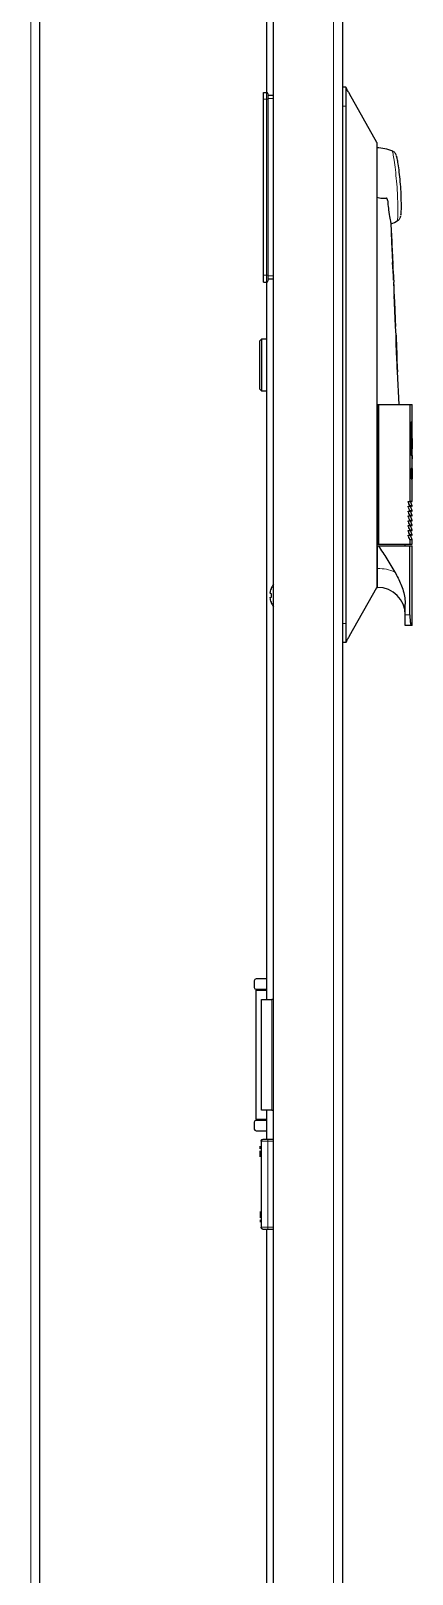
# Model space of a CAD drawing. Header units: millimetres. Extents: x -321 to 1498, y -588 to 1043.
# Drawn here: x 426.9 to 537.5, y -140.8 to 306.5 of the extents above; entities that cross this region are included whole.
import ezdxf

# ---------------------------------------------------------------- set-up
doc = ezdxf.new("R2010")
doc.units = ezdxf.units.MM

msp = doc.modelspace()

# ---------------------------------------------------------------- linework, layer by layer
at = {"color": 7, "linetype": 'Continuous', "lineweight": 25}
for p, q in [((429.53, -467.78), (429.53, 887.22)), ((497.27, -467.78), (497.27, 887.22)), ((517.27, 884.62), (517.27, 287.22)), ((495.27, 393.72), (495.27, 288.72)), ((494.37, 286.72), (494.37, 288.72)), ((494.37, 288.72), (495.27, 288.72)), ((494.37, 235.72), (494.37, 286.72)), ((495.67, 288.32), (495.67, 286.72)), ((495.67, 287.92), (497.27, 287.92)), ((495.67, 286.72), (495.67, 235.72)), ((518.27, 290.22), (517.27, 290.22)), ((517.27, 287.22), (517.27, 284.72)), ((527.27, 274.22), (519.35, 288.31)), ((517.27, 284.72), (517.27, 134.72)), ((518.27, 284.72), (518.27, 134.72)), ((527.27, 274.22), (527.27, 268.75)), ((527.27, 268.75), (527.27, 261.22)), ((527.27, 261.22), (527.27, 158.22)), ((531.79, 241.55), (531.39, 250.74)), ((534.21, 253.16), (534.22, 253.35)), ((531.51, 247.52), (531.46, 247.9)), ((531.52, 247.52), (531.47, 247.9)), ((531.47, 247.9), (531.59, 244.74)), ((531.52, 247.23), (531.51, 247.52)), ((531.52, 247.52), (531.51, 247.52)), ((531.53, 247.23), (531.52, 247.52)), ((531.53, 247.23), (531.52, 247.23)), ((531.88, 239.46), (531.78, 241.55)), ((531.79, 241.54), (531.78, 241.54)), ((532.06, 235.56), (531.83, 239.35)), ((532.04, 235.95), (531.9, 239.05)), ((531.9, 237.66), (532.14, 233.67)), ((494.37, 233.72), (494.37, 235.72)), ((494.37, 233.72), (495.27, 233.72)), ((495.27, 233.72), (495.27, 25.72)), ((495.67, 235.72), (495.67, 234.12)), ((497.27, 234.52), (495.67, 234.52)), ((532.03, 235.95), (532.06, 235.56)), ((532.1, 234.3), (532.05, 235.56)), ((532.06, 235.56), (532.05, 235.56)), ((532.08, 233.67), (532.07, 233.67)), ((532.14, 233.67), (532.08, 233.67)), ((532.23, 231.44), (532.13, 233.67)), ((532.17, 231.44), (532.17, 231.45)), ((532.17, 231.44), (532.17, 231.44)), ((532.29, 230.18), (532.24, 231.44)), ((532.28, 230.17), (532.28, 230.18)), ((532.39, 227.72), (532.3, 229.86)), ((532.4, 227.72), (532.39, 227.72)), ((532.6, 223.17), (532.4, 227.75)), ((532.45, 225.7), (532.49, 224.73)), ((532.46, 225.7), (532.5, 224.73)), ((532.57, 223.17), (532.56, 223.17)), ((532.69, 220.81), (532.59, 223.17)), ((532.64, 220.81), (532.64, 220.81)), ((532.81, 218.34), (532.7, 220.81)), ((493.77, 217.22), (493.27, 216.72)), ((493.27, 209.72), (493.27, 216.72)), ((495.27, 217.22), (493.77, 217.22)), ((493.77, 217.22), (493.77, 209.72)), ((532.76, 219.1), (532.77, 219.1)), ((532.77, 219.1), (532.78, 219.1)), ((532.8, 218.58), (532.79, 218.72)), ((532.82, 218.17), (532.8, 218.46)), ((532.84, 216.87), (532.82, 216.87)), ((532.85, 216.87), (532.83, 216.87)), ((532.89, 216.41), (532.84, 217.65)), ((532.87, 216.08), (532.84, 216.87)), ((532.88, 216.08), (532.85, 216.87)), ((532.86, 216.08), (532.85, 216.08)), ((532.86, 216.08), (532.88, 216.08)), ((532.87, 216.9), (532.92, 215.8)), ((532.91, 216.09), (532.89, 216.41)), ((532.95, 215.2), (532.91, 215.99)), ((533, 213.96), (532.95, 215.2)), ((533.04, 213.16), (533.02, 213.43)), ((533.05, 212.91), (533.04, 213.04)), ((533.18, 209.84), (533.06, 212.51)), ((533.06, 212.44), (533.06, 212.44)), ((533.07, 212.44), (533.07, 212.44)), ((493.27, 202.72), (493.27, 209.72)), ((493.77, 209.72), (493.77, 202.22)), ((533.18, 208.37), (533.12, 209.82)), ((533.14, 209.84), (533.13, 209.84)), ((533.26, 207.72), (533.17, 209.84)), ((533.69, 198.22), (533.27, 207.73)), ((493.27, 202.72), (493.77, 202.22)), ((493.77, 202.22), (495.27, 202.22)), ((527.27, 198.22), (527.48, 198.22)), ((527.48, 198.22), (527.72, 198.22)), ((527.72, 198.22), (527.72, 157.72)), ((527.72, 198.22), (536.83, 198.22)), ((536.83, 198.22), (536.83, 170.22)), ((536.83, 198.22), (537.48, 198.22)), ((537.48, 193.22), (537.48, 198.22)), ((537.23, 193.22), (537.48, 193.22)), ((537.23, 193.22), (537.23, 183.46)), ((537.47, 191.27), (537.47, 193.22)), ((537.35, 191.27), (537.35, 185.42)), ((537.36, 191.27), (537.35, 191.27)), ((537.36, 191.27), (537.36, 185.42)), ((537.36, 191.27), (537.48, 191.27)), ((537.48, 190.3), (537.41, 190.3)), ((537.41, 190.3), (537.41, 185.42)), ((537.46, 188.34), (537.46, 185.42)), ((537.47, 188.34), (537.46, 188.34)), ((537.47, 188.34), (537.47, 190.3)), ((537.47, 188.34), (537.47, 185.42)), ((537.47, 188.34), (537.48, 188.34)), ((537.48, 190.3), (537.48, 191.27)), ((537.48, 185.42), (537.48, 188.34)), ((537.41, 183.46), (537.23, 183.46)), ((537.36, 185.42), (537.35, 185.42)), ((537.41, 185.42), (537.36, 185.42)), ((537.41, 183.46), (537.41, 180.53)), ((537.47, 185.42), (537.46, 185.42)), ((537.46, 183.46), (537.46, 182.49)), ((537.47, 183.46), (537.46, 183.46)), ((537.47, 183.46), (537.47, 185.42)), ((537.48, 185.42), (537.47, 185.42)), ((537.47, 183.46), (537.47, 182.49)), ((537.47, 183.46), (537.48, 183.46)), ((537.48, 182.49), (537.48, 183.46)), ((537.37, 179.66), (537.23, 179.66)), ((537.23, 179.66), (537.23, 176.69)), ((537.29, 179.17), (537.29, 178.37)), ((537.3, 179.17), (537.29, 179.17)), ((537.3, 179.17), (537.3, 178.37)), ((537.3, 179.17), (537.36, 179.17)), ((537.48, 180.53), (537.41, 180.53)), ((537.47, 179.66), (537.44, 176.69)), ((537.47, 182.49), (537.46, 182.49)), ((537.46, 177.8), (537.47, 179.06)), ((537.47, 180.53), (537.47, 182.49)), ((537.48, 182.49), (537.47, 182.49)), ((537.48, 179.66), (537.47, 179.66)), ((537.47, 177.8), (537.48, 179.06)), ((537.48, 179.06), (537.47, 179.06)), ((537.48, 179.66), (537.48, 180.53)), ((537.48, 179.03), (537.48, 179.66)), ((537.48, 179.06), (537.48, 177.8)), ((537.23, 176.69), (537.3, 176.69)), ((537.3, 178.37), (537.29, 178.37)), ((537.29, 177.87), (537.29, 176.69)), ((537.3, 177.87), (537.29, 177.87)), ((537.36, 178.37), (537.3, 178.37)), ((537.3, 177.87), (537.3, 176.69)), ((537.3, 177.87), (537.35, 177.87)), ((537.38, 176.69), (537.4, 176.69)), ((537.4, 178.13), (537.39, 178.13)), ((537.39, 176.69), (537.43, 176.69)), ((537.43, 178.83), (537.42, 178.83)), ((537.43, 177.48), (537.42, 177.48)), ((537.42, 177.13), (537.42, 177.11)), ((537.43, 177.13), (537.42, 177.13)), ((537.43, 177.11), (537.42, 177.11)), ((537.42, 176.78), (537.42, 176.69)), ((537.43, 176.78), (537.42, 176.78)), ((537.43, 177.13), (537.43, 177.11)), ((537.43, 176.78), (537.43, 176.69)), ((537.44, 176.69), (537.47, 176.69)), ((537.47, 177.8), (537.46, 177.8)), ((537.46, 176.69), (537.46, 177.3)), ((537.47, 177.3), (537.46, 177.3)), ((537.47, 177.3), (537.47, 178.12)), ((537.47, 177.8), (537.48, 177.8)), ((537.47, 177.3), (537.48, 177.3)), ((537.47, 176.69), (537.47, 177.3)), ((537.48, 170.22), (537.48, 177.3)), ((536.29, 170.12), (536.72, 170.12)), ((537.38, 170.12), (536.72, 170.12)), ((537.48, 168.82), (536.98, 170.12)), ((536.29, 168.72), (536.72, 168.72)), ((536.29, 167.32), (536.72, 167.32)), ((536.29, 165.92), (536.72, 165.92)), ((537.38, 168.72), (536.72, 168.72)), ((537.38, 167.32), (536.72, 167.32)), ((537.38, 165.92), (536.72, 165.92)), ((537.48, 168.82), (536.83, 168.82)), ((537.48, 167.42), (536.83, 167.42)), ((537.48, 166.02), (536.83, 166.02)), ((537.48, 167.42), (536.98, 168.72)), ((537.48, 166.02), (536.98, 167.32)), ((537.48, 164.62), (536.98, 165.92)), ((536.29, 164.52), (536.72, 164.52)), ((536.29, 163.12), (536.72, 163.12)), ((536.29, 161.72), (536.72, 161.72)), ((537.38, 164.52), (536.72, 164.52)), ((537.38, 163.12), (536.72, 163.12)), ((537.38, 161.72), (536.72, 161.72)), ((537.48, 164.62), (536.83, 164.62)), ((537.48, 163.22), (536.83, 163.22)), ((537.48, 161.82), (536.83, 161.82)), ((537.48, 163.22), (536.98, 164.52)), ((537.48, 161.82), (536.98, 163.12)), ((537.48, 160.42), (536.98, 161.72)), ((527.27, 158.22), (527.27, 157.22)), ((527.27, 157.72), (527.48, 157.72)), ((527.48, 157.22), (527.27, 157.22)), ((527.48, 157.72), (527.72, 157.72)), ((527.48, 157.22), (527.72, 157.22)), ((527.72, 157.72), (536.83, 157.72)), ((527.72, 157.22), (536.83, 157.22)), ((535.48, 157.22), (535.46, 157.72)), ((536.29, 160.32), (536.72, 160.32)), ((537.38, 160.32), (536.72, 160.32)), ((537.48, 160.42), (536.83, 160.42)), ((536.83, 159.02), (536.83, 157.72)), ((537.48, 159.02), (536.83, 159.02)), ((536.83, 157.72), (537.48, 157.72)), ((536.83, 137.22), (536.83, 157.22)), ((536.83, 157.22), (537.48, 157.22)), ((537.48, 159.02), (536.98, 160.32)), ((537.48, 157.72), (537.48, 159.02)), ((537.48, 134.22), (537.48, 157.22)), ((527.27, 150.69), (527.27, 145.22)), ((496.25, 143.5), (496.56, 143.42)), ((496.56, 144.87), (496.56, 144.79)), ((496.56, 143.42), (496.56, 142.33)), ((519.35, 131.14), (527.27, 145.22)), ((527.27, 145.22), (527.48, 145.22)), ((496.56, 142.33), (496.25, 142.24)), ((496.56, 140.95), (496.56, 140.88)), ((535.48, 137.22), (535.48, 140.31)), ((517.27, 134.72), (517.27, 132.23)), ((537.2, 134.22), (535.48, 134.22)), ((537.48, 134.22), (537.2, 134.22)), ((517.27, 132.23), (517.27, -465.18)), ((518.27, 129.22), (517.27, 129.22)), ((495.27, 31.72), (492.22, 31.72)), ((491.72, 31.22), (491.72, 29.22)), ((492.22, 28.72), (495.27, 28.72)), ((492.22, 28.72), (492.22, 28.42)), ((492.22, -8.98), (492.22, 28.42)), ((492.22, 28.42), (495.22, 28.42)), ((494.72, 28.72), (494.72, 28.42)), ((495.22, 28.42), (495.27, 28.42)), ((493.77, -6.28), (493.77, 25.72)), ((493.77, 25.72), (496.77, 25.72)), ((497.27, 25.72), (496.77, 25.72)), ((496.77, -6.28), (493.77, -6.28)), ((495.27, -6.28), (495.27, -14.78)), ((496.77, -6.28), (497.27, -6.28)), ((491.72, -9.78), (491.72, -11.78)), ((495.22, -8.98), (492.22, -8.98)), ((492.22, -8.98), (492.22, -9.28)), ((495.27, -9.28), (492.22, -9.28)), ((492.22, -12.28), (495.27, -12.28)), ((494.72, -8.98), (494.72, -9.28)), ((495.27, -8.98), (495.22, -8.98)), ((493.67, -15.28), (493.67, -40.28)), ((497.27, -14.78), (495.67, -14.78)), ((495.27, -40.78), (495.27, -324.28)), ((495.67, -40.78), (497.27, -40.78))]:
    msp.add_line(p, q, dxfattribs=at)
at = {"color": 8, "linetype": 'Continuous', "lineweight": 18}
for p, q in [((514.67, -467.78), (514.67, 887.22)), ((426.93, -465.18), (426.93, 884.62)), ((494.37, 286.72), (495.27, 286.72)), ((495.27, 286.72), (495.27, 288.72)), ((495.27, 286.72), (495.67, 286.72)), ((495.27, 235.72), (495.27, 286.72)), ((497.27, 286.92), (495.67, 286.92)), ((518.27, 284.72), (517.27, 284.72)), ((494.37, 235.72), (495.27, 235.72)), ((495.27, 235.72), (495.67, 235.72)), ((495.27, 233.72), (495.27, 235.72)), ((495.67, 235.52), (497.27, 235.52)), ((532.46, 225.7), (532.45, 225.7)), ((532.5, 224.73), (532.49, 224.73)), ((527.48, 198.22), (527.48, 157.72)), ((536.83, 170.22), (537.48, 170.22)), ((527.48, 150.69), (527.27, 150.69)), ((527.48, 145.22), (527.48, 150.69)), ((518.27, 134.72), (517.27, 134.72)), ((535.48, 137.22), (536.83, 137.22)), ((495.22, 28.42), (495.22, 28.72)), ((495.22, 25.72), (495.22, 28.42)), ((496.77, -6.28), (496.77, 25.72)), ((495.22, -8.98), (495.22, -6.28)), ((495.22, -9.28), (495.22, -8.98)), ((495.67, -15.28), (497.27, -15.28)), ((495.67, -40.28), (495.67, -15.28)), ((497.27, -40.28), (495.67, -40.28))]:
    msp.add_line(p, q, dxfattribs=at)
at = {"color": 7, "linetype": 'Continuous', "lineweight": 25, "flags": 128}
for points in [[(531.83, 239.35), (531.87, 238.4), (531.9, 237.66)], [(532.08, 233.67), (532.13, 232.42), (532.17, 231.44)], [(532.45, 225.04), (532.56, 222.67), (532.64, 220.81)], [(532.49, 224.73), (532.53, 223.86), (532.56, 223.17)], [(532.5, 224.73), (532.54, 223.86), (532.57, 223.17)], [(532.84, 216.22), (533.03, 211.83), (533.18, 208.37)], [(533.13, 209.84), (532.97, 213.33), (532.85, 216.08)], [(533.14, 209.84), (532.98, 213.33), (532.86, 216.08)], [(537.39, 177.39), (537.39, 177.21), (537.39, 177.07)], [(537.42, 177.13), (537.42, 177.33), (537.42, 177.48)], [(537.43, 177.13), (537.43, 177.33), (537.43, 177.48)]]:
    msp.add_lwpolyline(points, dxfattribs=at)
at = {"color": 7, "linetype": 'Continuous', "lineweight": 25}
for centre, radius, start, end in [((495.27, 288.32), 0.4, 0, 90), ((527.27, 261.22), 11.4, 66.3755, 90), ((527.27, 261.22), 11.4, 291.3621, 301.7163), ((495.27, 234.12), 0.4, 270, 0), ((537.38, 170.22), 0.1, 270, 0), ((537.38, 168.82), 0.1, 270, 0), ((537.38, 167.42), 0.1, 270, 0), ((537.38, 166.02), 0.1, 270, 0), ((537.38, 164.62), 0.1, 270, 0), ((537.38, 163.22), 0.1, 270, 0), ((537.38, 161.82), 0.1, 270, 0), ((537.38, 160.42), 0.1, 270, 0), ((501.66, 142.88), 5.45, 159.4225, 173.4124), ((501.52, 142.87), 5.35, 142.6001, 158.0913), ((527.48, 137.22), 8, 0, 90), ((501.66, 142.87), 5.45, 186.5876, 200.5775), ((501.52, 142.87), 5.35, 201.9087, 217.3999), ((492.22, 31.22), 0.5, 90, 180), ((492.22, 29.22), 0.5, 180, 270), ((492.22, -9.78), 0.5, 90, 180), ((492.22, -11.78), 0.5, 180, 270)]:
    msp.add_arc(centre, radius, start, end, dxfattribs=at)
at = {"color": 8, "linetype": 'Continuous', "lineweight": 18}
msp.add_arc((527.63, 138.63), 12.07, 66.2895, 90.7132, dxfattribs=at)
at = {"color": 7, "linetype": 'Continuous', "lineweight": 25}
for points, knots in [([(518.27, 290.22), (518.27, 290.16), (518.27, 290.04), (518.27, 289.09), (518.27, 287.7), (518.27, 286.15), (518.27, 285.13), (518.27, 284.72)], [0, 0, 0, 0, 0.214694, 0.429388, 0.644082, 0.858775, 1, 1, 1, 1]), ([(519.35, 288.3), (519.16, 288.61), (518.8, 289.19), (518.45, 289.89), (518.28, 290.23)], [0, 0, 0, 0, 0.5253232, 1, 1, 1, 1]), ([(532.9, 270.46), (532.88, 270.52), (532.82, 270.7), (532.64, 271.01), (532.33, 271.38), (532.02, 271.56), (531.85, 271.65)], [0, 0, 0, 0, 0.124152, 0.341643, 0.649974, 1, 1, 1, 1]), ([(532.98, 270.12), (532.97, 270.15), (532.96, 270.24), (533.05, 269.73), (533.25, 268.55), (533.59, 266.32), (533.9, 263.56), (534.14, 260.61), (534.25, 257.83), (534.27, 255.51), (534.24, 253.88), (534.21, 253.22), (534.21, 253.17), (534.21, 253.16)], [0, 0, 0, 0, 0.030403, 0.098769, 0.206023, 0.316924, 0.429796, 0.54227, 0.652144, 0.75822, 0.860909, 0.962167, 1, 1, 1, 1]), ([(531.37, 250.74), (531.37, 250.73), (531.38, 250.71), (531.13, 252.07), (530.81, 254.27), (530.52, 256.33), (530.45, 257.56), (530.21, 257.93), (530.14, 257.98), (530.08, 258.01), (529.95, 257.99), (529.51, 257.92), (528.58, 257.89), (527.77, 258.1), (527.29, 258.22)], [0, 0, 0, 0, 0.142012, 0.367407, 0.591524, 0.739403, 0.813293, 0.820175, 0.825597, 0.829287, 0.833027, 0.848744, 0.911869, 1, 1, 1, 1]), ([(533.27, 251.55), (533.35, 251.6), (533.57, 251.72), (533.82, 252.02), (534.03, 252.36), (534.13, 252.64), (534.17, 252.8), (534.18, 252.86)], [0, 0, 0, 0, 0.1747015, 0.4583416, 0.6963812, 0.8885007, 1, 1, 1, 1]), ([(531.62, 244.8), (531.6, 245.24), (531.56, 246.11), (531.54, 246.86), (531.53, 247.23)], [0, 0, 0, 0, 0.500963, 1, 1, 1, 1]), ([(531.59, 244.74), (531.62, 244.15), (531.67, 242.97), (531.76, 241.26), (531.84, 239.95), (531.89, 239.3), (531.9, 239.07), (531.9, 239.05), (531.9, 239.03)], [0, 0, 0, 0, 0.250282, 0.499393, 0.748791, 0.874699, 0.937286, 1, 1, 1, 1]), ([(531.79, 241.54), (531.79, 241.56), (531.79, 241.59), (531.78, 241.85), (531.75, 242.2), (531.72, 242.79), (531.67, 243.67), (531.63, 244.42), (531.62, 244.8)], [0, 0, 0, 0, 0.124416, 0.248357, 0.373982, 0.500169, 0.7494, 1, 1, 1, 1]), ([(532.29, 230.15), (532.29, 230.19), (532.29, 230.27), (532.29, 229.94), (532.3, 229.35), (532.32, 228.83), (532.32, 228.57)], [0, 0, 0, 0, 0.248736, 0.498686, 0.748107, 1, 1, 1, 1]), ([(532.32, 228.57), (532.33, 228.3), (532.35, 227.75), (532.39, 226.55), (532.43, 225.64), (532.45, 225.04)], [0, 0, 0, 0, 0.249362, 0.499672, 1, 1, 1, 1]), ([(532.39, 227.72), (532.39, 227.71), (532.39, 227.7), (532.39, 227.52), (532.39, 227.28), (532.4, 226.92), (532.42, 226.4), (532.44, 225.98), (532.45, 225.7)], [0, 0, 0, 0, 0.249432, 0.37514, 0.499356, 0.623458, 0.749245, 1, 1, 1, 1]), ([(532.4, 227.72), (532.4, 227.71), (532.4, 227.7), (532.4, 227.52), (532.4, 227.28), (532.41, 226.92), (532.43, 226.4), (532.45, 225.98), (532.46, 225.7)], [0, 0, 0, 0, 0.249432, 0.37514, 0.499356, 0.623458, 0.749245, 1, 1, 1, 1]), ([(532.79, 218.72), (532.79, 218.66), (532.8, 218.53), (532.81, 218.12), (532.83, 217.49), (532.86, 216.66), (532.89, 216.09), (532.9, 215.8)], [0, 0, 0, 0, 0.1246, 0.248977, 0.500405, 0.749333, 1, 1, 1, 1]), ([(532.91, 215.8), (532.89, 216.32), (532.86, 217.1), (532.82, 218.06), (532.81, 218.4), (532.8, 218.58)], [0, 0, 0, 0, 0.4989654, 0.749922, 1, 1, 1, 1]), ([(532.92, 215.8), (532.9, 216.22), (532.87, 216.86), (532.84, 217.66), (532.82, 218), (532.82, 218.17)], [0, 0, 0, 0, 0.50146, 0.750257, 1, 1, 1, 1]), ([(532.83, 216.87), (532.83, 216.86), (532.83, 216.84), (532.83, 216.69), (532.83, 216.51), (532.83, 216.35), (532.84, 216.26), (532.84, 216.22)], [0, 0, 0, 0, 0.249445, 0.498999, 0.74851, 0.873859, 1, 1, 1, 1]), ([(532.9, 215.8), (532.91, 215.52), (532.94, 214.96), (532.98, 214.14), (533.01, 213.52), (533.04, 213.1), (533.04, 212.97), (533.05, 212.91)], [0, 0, 0, 0, 0.2487307, 0.4973773, 0.750528, 0.8752331, 1, 1, 1, 1]), ([(533.04, 213.04), (533.03, 213.21), (533.02, 213.56), (532.97, 214.51), (532.93, 215.29), (532.91, 215.8)], [0, 0, 0, 0, 0.249575, 0.500842, 1, 1, 1, 1]), ([(532.92, 215.8), (532.94, 215.42), (532.96, 214.95), (532.98, 214.52), (532.98, 214.44)], [0, 0, 0, 0, 0.802786, 1, 1, 1, 1]), ([(533.02, 213.43), (533.02, 213.6), (533, 213.95), (532.97, 214.75), (532.94, 215.38), (532.92, 215.8)], [0, 0, 0, 0, 0.2508953, 0.500775, 1, 1, 1, 1]), ([(533.05, 212.87), (533.05, 212.8), (533.06, 212.62), (533.06, 212.51), (533.07, 212.44)], [0, 0, 0, 0, 0.3349706, 1, 1, 1, 1]), ([(533.18, 208.37), (533.18, 208.33), (533.19, 208.25), (533.2, 208.08), (533.21, 207.9), (533.22, 207.75), (533.23, 207.73), (533.23, 207.72)], [0, 0, 0, 0, 0.125388, 0.250591, 0.500192, 0.749805, 1, 1, 1, 1]), ([(537.42, 178.83), (537.42, 178.9), (537.42, 179.06), (537.42, 179.27), (537.41, 179.43), (537.39, 179.64), (537.37, 179.65), (537.36, 179.66)], [0, 0, 0, 0, 0.125885, 0.250002, 0.375256, 0.501237, 1, 1, 1, 1]), ([(537.36, 179.17), (537.37, 179.16), (537.38, 179.15), (537.39, 179.05), (537.39, 178.96), (537.39, 178.86), (537.39, 178.8), (537.39, 178.77)], [0, 0, 0, 0, 0.464779, 0.639498, 0.766783, 0.894486, 1, 1, 1, 1]), ([(537.43, 178.83), (537.43, 178.92), (537.43, 179.08), (537.42, 179.29), (537.42, 179.46), (537.4, 179.64), (537.38, 179.65), (537.37, 179.66)], [0, 0, 0, 0, 0.149141, 0.264134, 0.378852, 0.560232, 1, 1, 1, 1]), ([(537.35, 177.87), (537.36, 177.87), (537.37, 177.87), (537.38, 177.81), (537.38, 177.74), (537.39, 177.64), (537.39, 177.52), (537.39, 177.43), (537.39, 177.39)], [0, 0, 0, 0, 0.362307, 0.499762, 0.603895, 0.707751, 0.888159, 1, 1, 1, 1]), ([(537.39, 178.77), (537.39, 178.72), (537.39, 178.65), (537.39, 178.54), (537.39, 178.46), (537.38, 178.38), (537.37, 178.37), (537.36, 178.37)], [0, 0, 0, 0, 0.144848, 0.259554, 0.374146, 0.548842, 1, 1, 1, 1]), ([(537.39, 178.13), (537.4, 178.15), (537.41, 178.2), (537.41, 178.32), (537.42, 178.46), (537.42, 178.61), (537.42, 178.74), (537.42, 178.83)], [0, 0, 0, 0, 0.249783, 0.499064, 0.624235, 0.749653, 1, 1, 1, 1]), ([(537.42, 177.48), (537.42, 177.56), (537.41, 177.67), (537.41, 177.82), (537.41, 177.92), (537.41, 178), (537.4, 178.08), (537.4, 178.11), (537.39, 178.13)], [0, 0, 0, 0, 0.250367, 0.375745, 0.500635, 0.625633, 0.750126, 1, 1, 1, 1]), ([(537.39, 177.07), (537.39, 177.04), (537.39, 176.97), (537.39, 176.85), (537.39, 176.75), (537.39, 176.7), (537.39, 176.69)], [0, 0, 0, 0, 0.2561394, 0.5126978, 0.9190221, 1, 1, 1, 1]), ([(537.4, 178.13), (537.41, 178.16), (537.42, 178.21), (537.42, 178.39), (537.43, 178.58), (537.43, 178.73), (537.43, 178.81), (537.43, 178.83)], [0, 0, 0, 0, 0.331473, 0.546481, 0.762526, 0.960277, 1, 1, 1, 1]), ([(537.43, 177.48), (537.43, 177.59), (537.42, 177.75), (537.42, 177.94), (537.41, 178.06), (537.41, 178.11), (537.4, 178.13)], [0, 0, 0, 0, 0.336422, 0.52346, 0.710673, 1, 1, 1, 1]), ([(537.42, 176.78), (537.42, 176.79), (537.42, 176.8), (537.42, 176.85), (537.42, 176.95), (537.42, 177.05), (537.42, 177.11)], [0, 0, 0, 0, 0.1253633, 0.2500316, 0.4996752, 1, 1, 1, 1]), ([(537.43, 176.78), (537.43, 176.8), (537.43, 176.82), (537.43, 176.9), (537.43, 177), (537.43, 177.08), (537.43, 177.11)], [0, 0, 0, 0, 0.20263, 0.420406, 0.728008, 1, 1, 1, 1]), ([(536.82, 168.82), (536.73, 169.04), (536.6, 169.36), (536.42, 169.8), (536.33, 170.02), (536.29, 170.12)], [0, 0, 0, 0, 0.499993, 0.749996, 1, 1, 1, 1]), ([(536.72, 170.12), (536.73, 170.13), (536.76, 170.13), (536.8, 170.15), (536.82, 170.18), (536.82, 170.21), (536.83, 170.22), (536.83, 170.22)], [0, 0, 0, 0, 0.295691, 0.568687, 0.759853, 0.951912, 1, 1, 1, 1]), ([(536.82, 167.42), (536.73, 167.64), (536.6, 167.96), (536.42, 168.4), (536.33, 168.62), (536.29, 168.72)], [0, 0, 0, 0, 0.499993, 0.749996, 1, 1, 1, 1]), ([(536.82, 166.02), (536.73, 166.24), (536.6, 166.56), (536.42, 167), (536.33, 167.22), (536.29, 167.32)], [0, 0, 0, 0, 0.499993, 0.749996, 1, 1, 1, 1]), ([(536.82, 164.62), (536.73, 164.84), (536.6, 165.16), (536.42, 165.6), (536.33, 165.82), (536.29, 165.92)], [0, 0, 0, 0, 0.499993, 0.749996, 1, 1, 1, 1]), ([(536.72, 168.72), (536.73, 168.73), (536.76, 168.73), (536.8, 168.75), (536.82, 168.78), (536.82, 168.81), (536.83, 168.82), (536.83, 168.82)], [0, 0, 0, 0, 0.295691, 0.568687, 0.759853, 0.951912, 1, 1, 1, 1]), ([(536.72, 167.32), (536.73, 167.33), (536.76, 167.33), (536.8, 167.35), (536.82, 167.38), (536.82, 167.41), (536.83, 167.42), (536.83, 167.42)], [0, 0, 0, 0, 0.2956914, 0.5686867, 0.7598531, 0.9519121, 1, 1, 1, 1]), ([(536.72, 165.92), (536.73, 165.93), (536.76, 165.93), (536.8, 165.95), (536.82, 165.98), (536.82, 166.01), (536.83, 166.02), (536.83, 166.02)], [0, 0, 0, 0, 0.2956914, 0.5686867, 0.7598531, 0.9519121, 1, 1, 1, 1]), ([(536.82, 163.22), (536.73, 163.44), (536.6, 163.76), (536.42, 164.2), (536.33, 164.42), (536.29, 164.52)], [0, 0, 0, 0, 0.4999933, 0.7499958, 1, 1, 1, 1]), ([(536.82, 161.82), (536.73, 162.04), (536.6, 162.36), (536.42, 162.8), (536.33, 163.02), (536.29, 163.12)], [0, 0, 0, 0, 0.499993, 0.749996, 1, 1, 1, 1]), ([(536.82, 160.42), (536.73, 160.64), (536.6, 160.96), (536.42, 161.4), (536.33, 161.62), (536.29, 161.72)], [0, 0, 0, 0, 0.499993, 0.749996, 1, 1, 1, 1]), ([(536.72, 164.52), (536.73, 164.53), (536.76, 164.53), (536.8, 164.55), (536.82, 164.58), (536.82, 164.61), (536.83, 164.62), (536.83, 164.62)], [0, 0, 0, 0, 0.295691, 0.568687, 0.759853, 0.951912, 1, 1, 1, 1]), ([(536.72, 163.12), (536.73, 163.13), (536.76, 163.13), (536.8, 163.15), (536.82, 163.18), (536.82, 163.21), (536.83, 163.22), (536.83, 163.22)], [0, 0, 0, 0, 0.295691, 0.568687, 0.759853, 0.951912, 1, 1, 1, 1]), ([(536.72, 161.72), (536.73, 161.73), (536.76, 161.73), (536.8, 161.75), (536.82, 161.78), (536.82, 161.81), (536.83, 161.82), (536.83, 161.82)], [0, 0, 0, 0, 0.295691, 0.568687, 0.759853, 0.951912, 1, 1, 1, 1]), ([(527.27, 157.22), (527.27, 156.09), (527.27, 153.75), (527.27, 151.74), (527.27, 150.69)], [0, 0, 0, 0, 0.484389, 1, 1, 1, 1]), ([(527.72, 157.22), (528.54, 155.98), (530.19, 153.49), (531.72, 150.95), (532.48, 149.68)], [0, 0, 0, 0, 0.499713, 1, 1, 1, 1]), ([(536.82, 159.02), (536.73, 159.24), (536.6, 159.56), (536.42, 160), (536.33, 160.22), (536.29, 160.32)], [0, 0, 0, 0, 0.499993, 0.749996, 1, 1, 1, 1]), ([(536.72, 160.32), (536.73, 160.33), (536.76, 160.33), (536.8, 160.35), (536.82, 160.38), (536.82, 160.41), (536.83, 160.42), (536.83, 160.42)], [0, 0, 0, 0, 0.295691, 0.568687, 0.759853, 0.951912, 1, 1, 1, 1]), ([(532.48, 149.68), (533.09, 148.51), (534.33, 146.13), (535.34, 142.93), (535.45, 140.93), (535.48, 140.31)], [0, 0, 0, 0, 0.401015, 0.812371, 1, 1, 1, 1]), ([(518.27, 134.72), (518.27, 134.11), (518.27, 132.87), (518.27, 131.22), (518.27, 129.98), (518.27, 129.32), (518.27, 129.25), (518.27, 129.22)], [0, 0, 0, 0, 0.21469, 0.42938, 0.644073, 0.858767, 1, 1, 1, 1]), ([(535.48, 134.22), (535.48, 134.26), (535.48, 134.34), (535.48, 134.94), (535.48, 135.81), (535.48, 136.63), (535.48, 137.1), (535.48, 137.22)], [0, 0, 0, 0, 0.244194, 0.488981, 0.716656, 0.923156, 1, 1, 1, 1]), ([(536.83, 137.22), (536.83, 136.93), (536.84, 136.34), (536.9, 135.54), (536.98, 134.87), (537.08, 134.38), (537.16, 134.23), (537.2, 134.22), (537.2, 134.22)], [0, 0, 0, 0, 0.169896, 0.33938, 0.519039, 0.726848, 0.970472, 1, 1, 1, 1]), ([(518.28, 129.22), (518.45, 129.55), (518.8, 130.25), (519.16, 130.83), (519.35, 131.14)], [0, 0, 0, 0, 0.47459, 1, 1, 1, 1]), ([(493.37, -17.27), (493.37, -17.22), (493.37, -17.13), (493.37, -17.05), (493.37, -16.96), (493.37, -16.83), (493.37, -16.8), (493.37, -16.78)], [0, 0, 0, 0, 0.124693, 0.187182, 0.249773, 0.500039, 1, 1, 1, 1]), ([(493.37, -17.48), (493.37, -17.48), (493.37, -17.48), (493.37, -17.47), (493.37, -17.45), (493.37, -17.43), (493.37, -17.39), (493.37, -17.35), (493.37, -17.31), (493.37, -17.29), (493.37, -17.27)], [0, 0, 0, 0, 0.128825, 0.180169, 0.243397, 0.36986, 0.499864, 0.749649, 0.843476, 1, 1, 1, 1]), ([(493.37, -18.99), (493.37, -18.91), (493.37, -18.76), (493.37, -18.54), (493.37, -18.36), (493.37, -18.19), (493.37, -18.09), (493.37, -18.08), (493.37, -18.07)], [0, 0, 0, 0, 0.125049, 0.249886, 0.370856, 0.49982, 0.749609, 1, 1, 1, 1]), ([(493.37, -19.84), (493.37, -19.83), (493.37, -19.82), (493.37, -19.73), (493.37, -19.63), (493.37, -19.51), (493.37, -19.3), (493.37, -19.11), (493.37, -18.99)], [0, 0, 0, 0, 0.25007, 0.379181, 0.500499, 0.62417, 0.750842, 1, 1, 1, 1]), ([(493.37, -35.72), (493.37, -35.72), (493.37, -35.74), (493.37, -35.82), (493.37, -35.92), (493.37, -36.05), (493.37, -36.26), (493.37, -36.44), (493.37, -36.56)], [0, 0, 0, 0, 0.25007, 0.379559, 0.500499, 0.624556, 0.750843, 1, 1, 1, 1]), ([(493.37, -36.56), (493.37, -36.6), (493.37, -36.68), (493.37, -36.83), (493.37, -37.02), (493.37, -37.19), (493.37, -37.36), (493.37, -37.47), (493.37, -37.48), (493.37, -37.48)], [0, 0, 0, 0, 0.0626366, 0.1252782, 0.2500723, 0.3748405, 0.4999941, 0.7496958, 1, 1, 1, 1]), ([(493.37, -38.07), (493.37, -38.07), (493.37, -38.07), (493.37, -38.08), (493.37, -38.1), (493.37, -38.12), (493.37, -38.18), (493.37, -38.24), (493.37, -38.28)], [0, 0, 0, 0, 0.13107, 0.182437, 0.243796, 0.371388, 0.500442, 1, 1, 1, 1]), ([(493.37, -38.28), (493.37, -38.31), (493.37, -38.36), (493.37, -38.44), (493.37, -38.51), (493.37, -38.6), (493.37, -38.73), (493.37, -38.76), (493.37, -38.78)], [0, 0, 0, 0, 0.0626863, 0.1251726, 0.1876279, 0.2501847, 0.5003136, 1, 1, 1, 1])]:
    msp.add_open_spline(points, degree=3, knots=knots, dxfattribs=at)
at = {"color": 8, "linetype": 'Continuous', "lineweight": 18}
for points, knots in [([(533.27, 251.53), (533.27, 251.54), (533.27, 251.6), (533.29, 252.37), (533.33, 254.3), (533.31, 257.04), (533.17, 260.34), (532.9, 263.83), (532.52, 267.1), (532.13, 269.73), (531.89, 271.13), (531.78, 271.72), (531.8, 271.61), (531.8, 271.58)], [0, 0, 0, 0, 0.038287, 0.14055, 0.24357, 0.349125, 0.457771, 0.568766, 0.680522, 0.791151, 0.899049, 0.96816, 1, 1, 1, 1]), ([(527.48, 150.69), (527.48, 150.69), (527.48, 150.78), (527.48, 151.37), (527.48, 152.53), (527.48, 154.23), (527.48, 155.81), (527.48, 156.82), (527.48, 157.22)], [0, 0, 0, 0, 0.000009, 0.046134, 0.306129, 0.566528, 0.826701, 1, 1, 1, 1])]:
    msp.add_open_spline(points, degree=3, knots=knots, dxfattribs=at)
at = {"color": 7, "linetype": 'Continuous', "lineweight": 25}
for points in [[(493.67, -15.28), (493.68, -15.21), (493.69, -15.08), (493.81, -14.91), (493.98, -14.8), (494.11, -14.78), (494.17, -14.78)], [(495.67, -14.78), (495.48, -14.78), (495.08, -14.78), (494.59, -14.78), (494.24, -14.78), (494.19, -14.78), (494.17, -14.78)], [(494.17, -40.78), (494.11, -40.77), (493.98, -40.75), (493.81, -40.64), (493.69, -40.47), (493.68, -40.34), (493.67, -40.28)], [(494.17, -40.78), (494.19, -40.78), (494.24, -40.78), (494.59, -40.78), (495.08, -40.78), (495.48, -40.78), (495.67, -40.78)]]:
    msp.add_open_spline(points, degree=3, dxfattribs=at)
at = {"color": 8, "linetype": 'Continuous', "lineweight": 18}
for points in [[(495.67, -15.28), (495.41, -15.28), (494.89, -15.28), (494.23, -15.28), (493.76, -15.28), (493.7, -15.28), (493.67, -15.28)], [(495.67, -14.78), (495.67, -14.78), (495.67, -14.8), (495.67, -14.91), (495.67, -15.08), (495.67, -15.21), (495.67, -15.28)], [(493.67, -40.28), (493.7, -40.28), (493.76, -40.28), (494.23, -40.28), (494.89, -40.28), (495.41, -40.28), (495.67, -40.28)], [(495.67, -40.28), (495.67, -40.34), (495.67, -40.47), (495.67, -40.64), (495.67, -40.75), (495.67, -40.77), (495.67, -40.78)]]:
    msp.add_open_spline(points, degree=3, dxfattribs=at)

doc.saveas('drawing.dxf')
